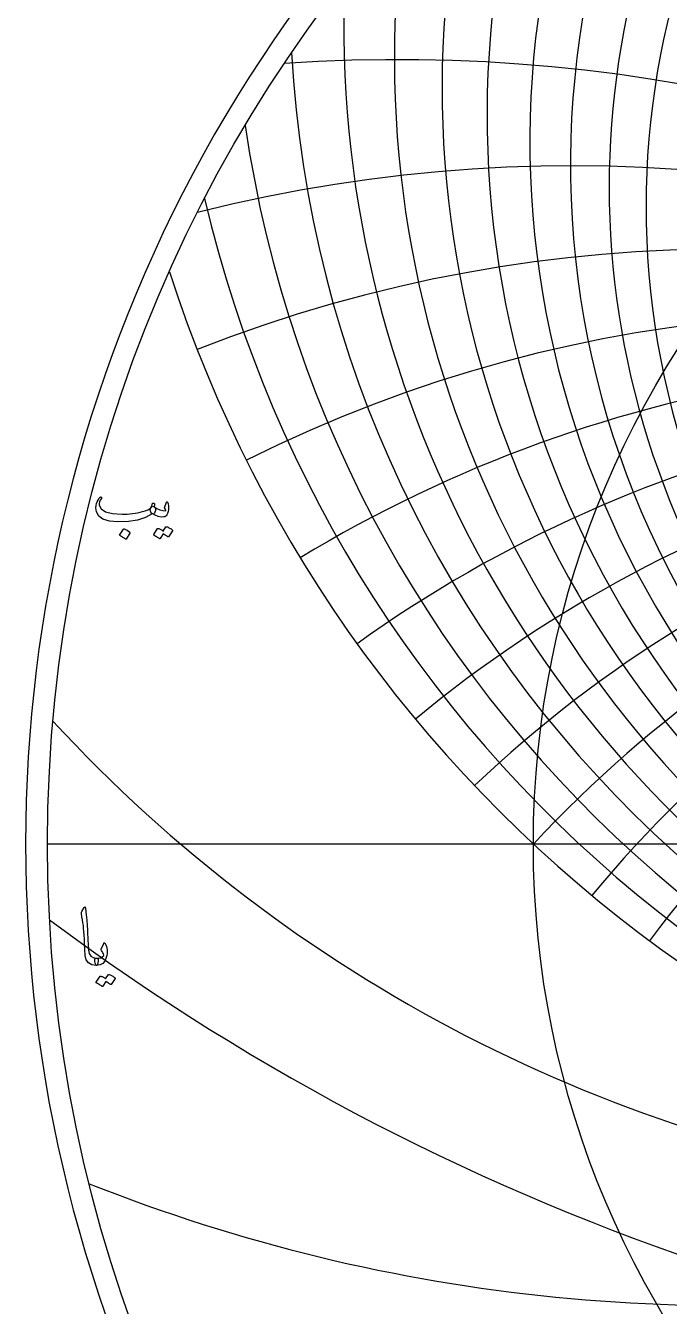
# Model space of a CAD drawing. Header units: millimetres. Extents: x -137 to 137, y -137 to 141.
# Drawn here: x -137.1 to -75.3, y -44.4 to 78.6 of the extents above; entities that cross this region are included whole.
import ezdxf

# ---------------------------------------------------------------- set-up
doc = ezdxf.new("R2010")
doc.units = ezdxf.units.MM
for name, color, linetype in [('CUT_OUTER', 1, 'Continuous'), ('ENGRAVE', 7, 'Continuous'), ('ENGRAVE_FINE', 8, 'Continuous'), ('TEXT', 5, 'Continuous')]:
    doc.layers.add(name, color=color, linetype=linetype)

msp = doc.modelspace()

# ---------------------------------------------------------------- linework, layer by layer
at = {"layer": 'CUT_OUTER'}
for start, end in [(92.1943, 204.6095), (204.6093, 87.8054)]:
    msp.add_arc((0, 0), 137.1, start, end, dxfattribs=at)
at = {"layer": 'ENGRAVE'}
msp.add_lwpolyline([(-135, 0), (135, 0)], dxfattribs=at)
for radius in [135, 88.37]:
    msp.add_circle((0, 0), radius, dxfattribs=at)
for centre, radius, start, end in [((0, 63.11), 81.09, 131.5057, 48.4943), ((0, 75.53), 101.71, 171.8618, 8.1382), ((0, 94.76), 129.57, 197.8921, 342.1079), ((0, -82.41), 120.83, 43, 137), ((0, -82.41), 120.83, 43, 137), ((-29.17, 108.85), 143.21, 222.6599, 262.6961), ((-69.92, 121.1), 165.42, 248.3299, 280.3588)]:
    msp.add_arc(centre, radius, start, end, dxfattribs=at)
at = {"layer": 'ENGRAVE_FINE'}
for centre, radius, start, end in [((0, 61.17), 77.55, 116.762, 63.238), ((0, 65.22), 84.81, 142.1984, 37.8016), ((0, 67.49), 88.7, 151.0151, 28.9849), ((-172.56, -82.41), 210.66, 14.1597, 64.4044), ((-172.56, -82.41), 210.66, 14.1597, 64.4044), ((0, 69.95), 92.81, 158.6874, 21.3126), ((-144, -82.41), 187.98, 16.318, 74.0865), ((-144, -82.41), 187.98, 16.318, 74.0865), ((0, 72.62), 97.13, 165.5686, 14.4314), ((-120.83, -82.41), 170.88, 18.5338, 83.9394), ((-120.83, -82.41), 170.88, 18.5338, 83.9394), ((0, 78.7), 106.57, 177.6965, 2.3035), ((-101.39, -82.41), 157.73, 20.8165, 93.9606), ((-101.39, -82.41), 157.73, 20.8165, 93.9606), ((0, 82.17), 111.74, 183.1609, 356.8391), ((0, 85.97), 117.26, 188.3186, 351.6814), ((-84.61, -82.41), 147.51, 23.1765, 104.1298), ((-84.61, -82.41), 147.51, 23.1765, 104.1298), ((0, 90.15), 123.19, 193.2168, 346.7832), ((-69.76, -82.41), 139.52, 25.625, 111.3907), ((-69.76, -82.41), 139.52, 25.625, 111.3907), ((-56.34, -82.41), 133.32, 28.1748, 116.5417), ((-56.34, -82.41), 133.32, 28.1748, 116.5417), ((-43.98, -82.41), 128.58, 30.8397, 121.2791), ((-43.98, -82.41), 128.58, 30.8397, 121.2791), ((-32.38, -82.41), 125.09, 33.6357, 125.6522), ((-32.38, -82.41), 125.09, 33.6357, 125.6522), ((-21.31, -82.41), 122.69, 36.5806, 129.7051), ((-21.31, -82.41), 122.69, 36.5806, 129.7051), ((21.31, -82.41), 122.69, 50.2949, 143.4194), ((21.31, -82.41), 122.69, 50.2949, 143.4194), ((-10.57, -82.41), 121.29, 39.6943, 133.4764), ((-10.57, -82.41), 121.29, 39.6943, 133.4764), ((10.57, -82.41), 121.29, 46.5236, 140.3057), ((10.57, -82.41), 121.29, 46.5236, 140.3057), ((0, 173.28), 225.33, 233.2557, 306.7443)]:
    msp.add_arc(centre, radius, start, end, dxfattribs=at)
at = {"layer": 'TEXT'}
for points in [[(-124.77, 32.39), (-124.77, 32.38), (-124.76, 32.38), (-124.75, 32.38), (-124.75, 32.37), (-124.74, 32.37), (-124.74, 32.36), (-124.73, 32.36), (-124.72, 32.35), (-124.66, 32.28), (-124.63, 32.17), (-124.65, 32.04), (-124.7, 31.87), (-124.74, 31.77), (-124.79, 31.7), (-124.84, 31.68), (-124.89, 31.69), (-124.92, 31.7), (-124.94, 31.71), (-124.95, 31.71), (-124.97, 31.7), (-125.6, 31.35), (-126.36, 31.11), (-127.24, 30.96), (-128.25, 30.92), (-129.06, 30.99), (-129.68, 31.18), (-130.09, 31.48), (-130.31, 31.9), (-130.34, 32.1), (-130.35, 32.29), (-130.33, 32.49), (-130.29, 32.69), (-130.23, 32.86), (-130.15, 33.02), (-130.06, 33.17), (-129.95, 33.3), (-129.93, 33.32), (-129.91, 33.33), (-129.89, 33.33), (-129.87, 33.33), (-129.85, 33.32), (-129.83, 33.31), (-129.82, 33.3), (-129.81, 33.28), (-129.8, 33.26), (-129.81, 33.24), (-129.81, 33.21), (-129.83, 33.18), (-129.94, 33.02), (-130.02, 32.86), (-130.05, 32.7), (-130.05, 32.55), (-129.86, 32.17), (-129.44, 31.89), (-128.76, 31.73), (-127.85, 31.67), (-127.6, 31.67), (-127.35, 31.68), (-127.1, 31.7), (-126.85, 31.73), (-126.6, 31.76), (-126.35, 31.81), (-126.11, 31.86), (-125.87, 31.92), (-125.64, 31.98), (-125.45, 32.05), (-125.31, 32.11), (-125.2, 32.18), (-125.16, 32.21), (-125.12, 32.26), (-125.09, 32.31), (-125.06, 32.36), (-125.03, 32.43), (-125, 32.5), (-124.97, 32.58), (-124.95, 32.66), (-124.93, 32.68), (-124.92, 32.7), (-124.9, 32.72), (-124.87, 32.74), (-124.84, 32.74), (-124.81, 32.74), (-124.78, 32.73), (-124.76, 32.71), (-124.74, 32.69), (-124.73, 32.65), (-124.72, 32.62), (-124.73, 32.57)], [(-125.01, 31.77), (-125.09, 31.85), (-125.13, 31.95), (-125.14, 32.07), (-125.1, 32.21), (-125.02, 32.34), (-124.94, 32.41), (-124.88, 32.44), (-124.81, 32.42), (-124.52, 32.23), (-124.23, 32.09), (-123.94, 32.01), (-123.65, 31.99), (-123.64, 31.99), (-123.63, 32), (-123.63, 32.01), (-123.63, 32.02), (-123.64, 32.05), (-123.66, 32.09), (-123.69, 32.14), (-123.75, 32.2), (-123.75, 32.22), (-123.76, 32.24), (-123.76, 32.26), (-123.76, 32.28), (-123.57, 32.81), (-123.57, 32.83), (-123.56, 32.85), (-123.54, 32.86), (-123.53, 32.86), (-123.51, 32.86), (-123.5, 32.85), (-123.49, 32.84), (-123.48, 32.82), (-123.42, 32.65), (-123.39, 32.47), (-123.38, 32.3), (-123.39, 32.13), (-123.43, 31.92), (-123.48, 31.75), (-123.54, 31.61), (-123.62, 31.52), (-123.68, 31.47), (-123.74, 31.43), (-123.79, 31.41), (-123.83, 31.4), (-124.09, 31.39), (-124.37, 31.45), (-124.68, 31.58), (-125.01, 31.77)], [(-127.71, 30.24), (-127.7, 30.24), (-127.69, 30.25), (-127.67, 30.25), (-127.65, 30.25), (-127.5, 30.19), (-127.35, 30.12), (-127.22, 30.03), (-127.1, 29.93), (-127.09, 29.91), (-127.08, 29.89), (-127.08, 29.88), (-127.09, 29.86), (-127.45, 29.28), (-127.47, 29.26), (-127.48, 29.26), (-127.51, 29.27), (-127.53, 29.28), (-127.55, 29.3), (-127.59, 29.32), (-127.63, 29.35), (-127.69, 29.39), (-127.77, 29.44), (-127.85, 29.49), (-127.96, 29.55), (-128.07, 29.62), (-128.09, 29.64), (-128.1, 29.65), (-128.1, 29.66), (-128.09, 29.67)], [(-123.63, 30.45), (-123.62, 30.46), (-123.61, 30.47), (-123.59, 30.47), (-123.57, 30.47), (-123.49, 30.44), (-123.42, 30.41), (-123.35, 30.37), (-123.28, 30.34), (-123.21, 30.3), (-123.14, 30.25), (-123.08, 30.2), (-123.02, 30.15), (-123.01, 30.13), (-123, 30.12), (-123, 30.1), (-123.01, 30.08), (-123.38, 29.49), (-123.39, 29.48), (-123.41, 29.48), (-123.43, 29.49), (-123.45, 29.51), (-123.47, 29.52), (-123.5, 29.54), (-123.53, 29.57), (-123.58, 29.6), (-123.64, 29.63), (-123.71, 29.67), (-123.8, 29.72), (-123.89, 29.78), (-124.19, 29.32), (-124.2, 29.31), (-124.22, 29.3), (-124.24, 29.31), (-124.26, 29.33), (-124.29, 29.34), (-124.32, 29.37), (-124.37, 29.4), (-124.43, 29.44), (-124.5, 29.48), (-124.59, 29.54), (-124.69, 29.6), (-124.81, 29.67), (-124.82, 29.68), (-124.82, 29.69), (-124.82, 29.7), (-124.81, 29.72), (-124.43, 30.28), (-124.42, 30.29), (-124.41, 30.3), (-124.39, 30.3), (-124.37, 30.3), (-124.31, 30.28), (-124.24, 30.25), (-124.18, 30.22), (-124.12, 30.19), (-124.07, 30.16), (-124.01, 30.12), (-123.96, 30.08), (-123.91, 30.04)], [(-131.47, -6.09), (-131.46, -6.07), (-131.44, -6.06), (-131.43, -6.05), (-131.42, -6.05), (-131.4, -6.06), (-131.38, -6.09), (-131.37, -6.14), (-131.36, -6.21), (-131.29, -6.79), (-131.24, -7.32), (-131.2, -7.82), (-131.17, -8.26), (-131.15, -8.65), (-131.13, -8.99), (-131.12, -9.29), (-131.1, -9.56), (-131.09, -9.78), (-131.08, -9.96), (-131.07, -10.11), (-131.07, -10.21), (-131, -10.53), (-130.85, -10.76), (-130.61, -10.91), (-130.3, -10.97), (-130.21, -11), (-130.15, -11.05), (-130.13, -11.13), (-130.13, -11.25), (-130.17, -11.43), (-130.21, -11.56), (-130.25, -11.64), (-130.3, -11.67), (-130.74, -11.61), (-131.07, -11.43), (-131.29, -11.14), (-131.38, -10.72), (-131.39, -10.53), (-131.41, -10.33), (-131.42, -10.13), (-131.43, -9.93), (-131.44, -9.73), (-131.45, -9.53), (-131.46, -9.33), (-131.46, -9.13), (-131.48, -8.75), (-131.5, -8.4), (-131.53, -8.09), (-131.56, -7.83), (-131.6, -7.57), (-131.64, -7.29), (-131.69, -7), (-131.74, -6.69), (-131.75, -6.64), (-131.75, -6.58), (-131.74, -6.54), (-131.72, -6.5)], [(-129.83, -10.04), (-129.61, -9.56), (-129.58, -9.5), (-129.55, -9.48), (-129.51, -9.5), (-129.47, -9.55), (-129.41, -9.69), (-129.35, -9.85), (-129.31, -10.01), (-129.29, -10.17), (-129.28, -10.34), (-129.29, -10.52), (-129.32, -10.71), (-129.36, -10.91), (-129.49, -11.24), (-129.69, -11.48), (-129.96, -11.62), (-130.3, -11.67), (-130.33, -11.64), (-130.37, -11.57), (-130.42, -11.45), (-130.46, -11.27), (-130.47, -11.18), (-130.47, -11.11), (-130.45, -11.05), (-130.42, -11), (-130.39, -10.99), (-130.37, -10.98), (-130.33, -10.97), (-130.3, -10.97), (-130.08, -10.97), (-129.89, -10.92), (-129.74, -10.84), (-129.61, -10.72), (-129.6, -10.72), (-129.6, -10.7), (-129.6, -10.69), (-129.61, -10.67), (-129.64, -10.56), (-129.68, -10.45), (-129.74, -10.34), (-129.82, -10.22), (-129.84, -10.18), (-129.85, -10.13), (-129.85, -10.08), (-129.83, -10.04)], [(-129.14, -12.54), (-129.13, -12.53), (-129.12, -12.53), (-129.1, -12.53), (-129.08, -12.53), (-129, -12.56), (-128.93, -12.59), (-128.86, -12.62), (-128.79, -12.66), (-128.72, -12.7), (-128.66, -12.75), (-128.59, -12.79), (-128.53, -12.85), (-128.52, -12.86), (-128.51, -12.88), (-128.51, -12.9), (-128.52, -12.92), (-128.89, -13.5), (-128.9, -13.51), (-128.92, -13.51), (-128.94, -13.5), (-128.96, -13.49), (-128.98, -13.47), (-129.01, -13.45), (-129.05, -13.43), (-129.1, -13.4), (-129.16, -13.36), (-129.23, -13.32), (-129.31, -13.27), (-129.41, -13.22), (-129.7, -13.67), (-129.71, -13.69), (-129.73, -13.69), (-129.75, -13.68), (-129.78, -13.67), (-129.8, -13.65), (-129.83, -13.63), (-129.88, -13.6), (-129.94, -13.56), (-130.01, -13.51), (-130.1, -13.46), (-130.2, -13.4), (-130.32, -13.33), (-130.33, -13.31), (-130.34, -13.3), (-130.33, -13.29), (-130.33, -13.28), (-129.95, -12.71), (-129.94, -12.7), (-129.92, -12.7), (-129.91, -12.7), (-129.89, -12.7), (-129.82, -12.72), (-129.76, -12.74), (-129.7, -12.77), (-129.64, -12.8), (-129.58, -12.84), (-129.53, -12.87), (-129.47, -12.91), (-129.42, -12.95)]]:
    msp.add_lwpolyline(points, close=True, dxfattribs=at)

doc.saveas('drawing.dxf')
